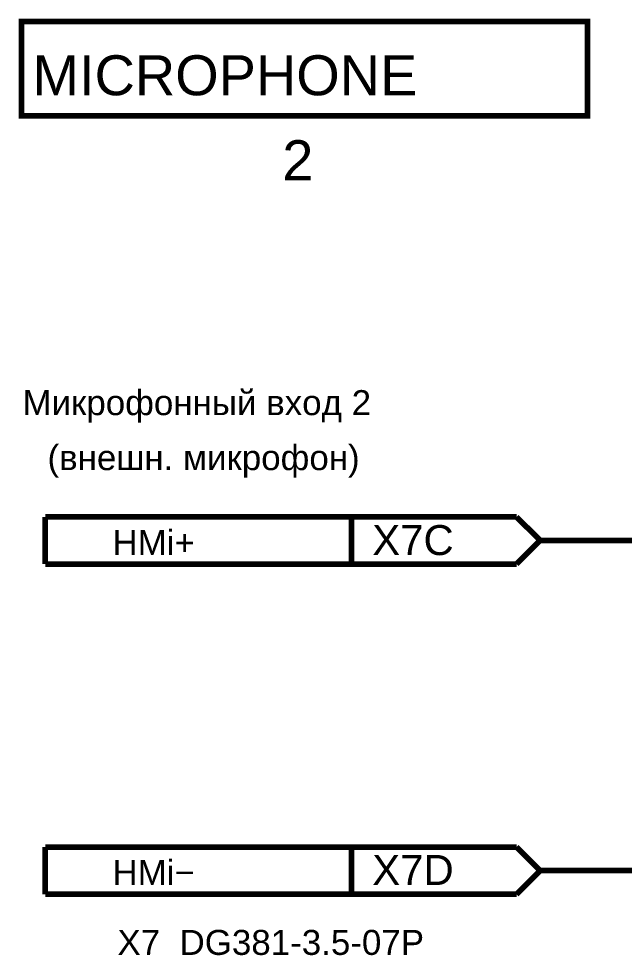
# Model space of a CAD drawing. Header units: millimetres. Extents: x -2024 to 917, y -725 to 13.
# Drawn here: x 267.02 to 299.12, y -313.28 to -263.63 of the extents above; entities that cross this region are included whole.
import ezdxf

# ---------------------------------------------------------------- set-up
doc = ezdxf.new("R2010")
doc.units = ezdxf.units.MM
doc.layers.add('Sheet', color=255, linetype='Continuous')
doc.styles.get("Standard").update_dxf_attribs({"font": 'arial.ttf'})

msp = doc.modelspace()

# ---------------------------------------------------------------- linework, layer by layer
at = {"layer": 'Sheet'}
for points, const_width in [([(267.175, -263.781), (297.165, -263.781), (297.165, -268.782), (267.175, -268.782), (267.175, -263.781)], 0.3), ([(267.175, -263.781), (267.175, -268.782), (297.165, -268.782), (297.165, -263.781), (267.175, -263.781), (267.175, -263.781)], 0.0991)]:
    msp.add_lwpolyline(points, close=True, dxfattribs=dict(at, const_width=const_width))
at = {"layer": 'Sheet', "const_width": 0.3}
for points in [[(293.408, -290.044), (268.432, -290.044)], [(268.432, -290.044), (268.432, -292.544)], [(284.669, -290.044), (284.669, -292.544)], [(294.666, -291.286), (293.408, -290.044)], [(293.408, -292.544), (294.666, -291.286)], [(294.666, -291.286), (297.165, -291.286)], [(322.157, -296.286), (322.157, -291.286), (297.165, -291.286)], [(268.432, -292.544), (293.408, -292.544)], [(293.408, -307.546), (268.432, -307.546)], [(268.432, -307.546), (268.432, -310.047)], [(284.669, -307.546), (284.669, -310.047)], [(294.666, -308.788), (293.408, -307.546)], [(293.408, -310.047), (294.666, -308.788)], [(294.666, -308.788), (297.165, -308.788)], [(322.157, -308.788), (307.162, -308.788), (297.165, -308.788)], [(268.432, -310.047), (293.408, -310.047)]]:
    msp.add_lwpolyline(points, dxfattribs=at)

# ---------------------------------------------------------------- texts
at = {"layer": 'Sheet'}
for s, height, p in [('MICROPHONE ', 2.11954, (267.754, -267.689)), ('2', 2.12, (280.995, -272.193)), ('Микрофонный вход 2', 1.32471, (267.224, -284.646)), ('(внешн. микрофон)', 1.32471, (268.548, -287.56)), ('HMi+', 1.3247, (271.991, -292.064)), ('X7C', 1.5897, (285.761, -292.064)), ('HMi−', 1.3247, (271.991, -309.55)), ('X7D', 1.5897, (285.761, -309.55)), ('X7  DG381-3.5-07P', 1.32471, (272.256, -313.259))]:
    msp.add_text(s, height=height, dxfattribs=at).set_placement(p)

doc.saveas('drawing.dxf')
